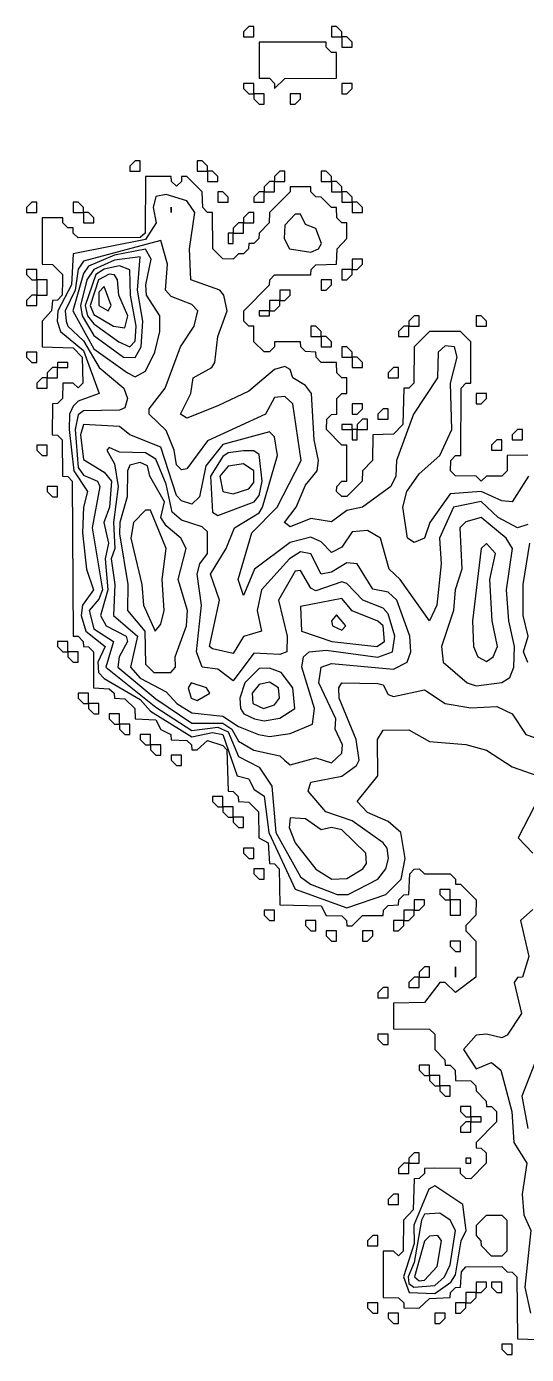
# Model space of a CAD drawing. Header units: metres. Extents: x 310028 to 360472, y 4137098 to 4159193.
# Drawn here: x 340568 to 342019, y 4141058 to 4144912 of the extents above; entities that cross this region are included whole.
import ezdxf

# ---------------------------------------------------------------- set-up
doc = ezdxf.new("R2010")
doc.units = ezdxf.units.M
for name, color, linetype in [('COAST', 5, 'Continuous'), ('CONTOUR', 254, 'Continuous'), ('CONTOUR_INDEX', 33, 'Continuous')]:
    doc.layers.add(name, color=color, linetype=linetype)

msp = doc.modelspace()

# ---------------------------------------------------------------- linework, layer by layer
at = {"layer": 'COAST'}
for points in [[(341197.5, 4144882.5), (341227.5, 4144882.5), (341227.5, 4144912.5), (341212.5, 4144912.5), (341197.5, 4144897.5), (341197.5, 4144882.5)], [(341452.5, 4144882.5), (341482.5, 4144882.5), (341482.5, 4144897.5), (341467.5, 4144912.5), (341452.5, 4144912.5), (341452.5, 4144882.5)], [(341287.5, 4144732.5), (341317.5, 4144762), (341467.5, 4144762.5), (341467.5, 4144837.5), (341452.5, 4144837.5), (341437.6, 4144852.5), (341437.5, 4144867.5), (341242.5, 4144867.5), (341242.5, 4144762.5), (341272.5, 4144762.4), (341287.4, 4144747.5), (341287.5, 4144732.5)], [(341482.5, 4144852.5), (341512.5, 4144852.5), (341512.5, 4144867.5), (341497.5, 4144882.5), (341482.5, 4144882.5), (341482.5, 4144852.5)], [(341197.5, 4144732.5), (341212.5, 4144717.5), (341227.5, 4144717.5), (341227.5, 4144747.5), (341197.5, 4144747.5), (341197.5, 4144732.5)], [(341482.5, 4144732.5), (341482.5, 4144717.5), (341497.5, 4144717.5), (341512.5, 4144732.5), (341512.5, 4144747.5), (341482.5, 4144747.5), (341482.5, 4144732.5)], [(341227.5, 4144702.5), (341242.5, 4144687.5), (341257.5, 4144687.5), (341257.5, 4144717.5), (341227.5, 4144717.5), (341227.5, 4144702.5)], [(341332.5, 4144702.5), (341332.5, 4144687.5), (341347.5, 4144687.5), (341362.5, 4144702.5), (341362.5, 4144717.5), (341332.5, 4144717.5), (341332.5, 4144702.5)], [(340867.5, 4144492.5), (340897.5, 4144492.5), (340897.5, 4144522.5), (340882.5, 4144522.5), (340867.5, 4144507.5), (340867.5, 4144492.5)], [(341062.5, 4144492.5), (341092.5, 4144492.5), (341092.5, 4144507.5), (341077.5, 4144522.5), (341062.5, 4144522.5), (341062.5, 4144492.5)], [(342022.5, 4143668.4), (341962.5, 4143667.5), (341962.3, 4143622.5), (341947.5, 4143607.7), (341902.5, 4143607.5), (341887.5, 4143592.7), (341872.5, 4143607.7), (341812.5, 4143607.9), (341798, 4143622.5), (341799.1, 4143652.5), (341812.5, 4143666.8), (341827.7, 4143667.5), (341829.4, 4143862.5), (341842.5, 4143877.2), (341857.5, 4143877.5), (341857.6, 4143997.5), (341827.5, 4144027.7), (341737.5, 4144027.6), (341692.4, 4143982.5), (341691.7, 4143877.5), (341677.5, 4143862.8), (341662.4, 4143862.5), (341660.2, 4143757.5), (341632.5, 4143728.7), (341572.5, 4143727.5), (341571.9, 4143652.5), (341542.2, 4143622.5), (341542, 4143592.5), (341497.5, 4143548.5), (341482.5, 4143548.4), (341467.6, 4143562.5), (341467.8, 4143577.5), (341482.5, 4143592.4), (341497.5, 4143592.5), (341497.5, 4143697.5), (341482.5, 4143697.7), (341438.1, 4143742.5), (341438.7, 4143772.5), (341452.5, 4143786.7), (341467.7, 4143787.5), (341468.5, 4143832.5), (341482.5, 4143847), (341497.6, 4143847.5), (341497.6, 4143892.5), (341482.5, 4143893), (341468.6, 4143907.5), (341467.5, 4143937.6), (341422.5, 4143937.7), (341408, 4143952.5), (341407.6, 4143967.5), (341377.5, 4143968.7), (341363.3, 4143982.5), (341362.5, 4143997.7), (341287.5, 4143997.6), (341286.9, 4143982.5), (341272.5, 4143968.5), (341257.5, 4143968.1), (341227.7, 4143997.5), (341227.6, 4144042.5), (341212.5, 4144043), (341198.2, 4144057.5), (341198.1, 4144087.5), (341272.6, 4144162.5), (341273.4, 4144177.5), (341287.5, 4144191.4), (341392.5, 4144192.2), (341393.6, 4144207.5), (341407.5, 4144220.7), (341467.6, 4144222.5), (341469, 4144267.5), (341497.6, 4144297.5), (341497.5, 4144342.5), (341482.5, 4144342.7), (341468, 4144357.5), (341467.5, 4144387.5), (341452.5, 4144387.6), (341422.5, 4144417.6), (341407.5, 4144418), (341392.8, 4144432.5), (341392.5, 4144447.5), (341332.5, 4144447.5), (341332.4, 4144432.5), (341272.3, 4144372.5), (341272.1, 4144342.5), (341242.3, 4144312.5), (341241.9, 4144297.5), (341227.5, 4144282.9), (341212.4, 4144282.5), (341212.2, 4144267.5), (341197.5, 4144252.7), (341182.5, 4144252.5), (341167.5, 4144237.5), (341137.5, 4144237.9), (341108.3, 4144267.5), (341107.5, 4144372.5), (341092.5, 4144372.9), (341079.1, 4144387.5), (341077.6, 4144432.5), (341032.5, 4144477.6), (341017.5, 4144477.6), (341017, 4144462.5), (341002.5, 4144448.9), (340987.9, 4144462.5), (340987.5, 4144477.6), (340912.4, 4144477.5), (340911.5, 4144312.5), (340897.5, 4144300.3), (340717.5, 4144298.8), (340703.2, 4144312.5), (340702.5, 4144327.7), (340687.5, 4144327.9), (340672.6, 4144342.5), (340672.5, 4144357.5), (340612.5, 4144357.5), (340612.4, 4144222.5), (340642.5, 4144221.8), (340671.4, 4144192.5), (340671.7, 4144177.5), (340670.8, 4144132.5), (340657.5, 4144118.1), (340642.5, 4144117.5), (340640.3, 4144087.5), (340612.4, 4144057.5), (340612.5, 4143982.5), (340702.5, 4143980), (340729.1, 4143952.5), (340730.7, 4143877.5), (340717.5, 4143863.7), (340702.5, 4143877.6), (340672.5, 4143877.5), (340671.6, 4143832.5), (340657.5, 4143817.8), (340642.4, 4143817.5), (340642.3, 4143727.5), (340657.5, 4143726.7), (340670.9, 4143712.5), (340672.2, 4143607.5), (340687.5, 4143606.2), (340700.1, 4143592.5), (340702.5, 4143142.5), (340717.5, 4143142.3), (340731.8, 4143127.5), (340732.4, 4143112.5), (340747.5, 4143111.7), (340762.2, 4143097.5), (340762.3, 4142992.5), (340807.5, 4142990.1), (340821.6, 4142977.5), (340822.5, 4142962.4), (340852.5, 4142960.8), (340881.4, 4142932.5), (340882.5, 4142902.5), (340942.5, 4142899.6), (340957.5, 4142872.2), (340986.2, 4142857.5), (340987.5, 4142842.2), (341032.5, 4142840.2), (341046.6, 4142827.5), (341047.5, 4142812.3), (341062.5, 4142812.3), (341092.5, 4142840.3), (341137.5, 4142825.7), (341148.6, 4142812.5), (341152.4, 4142692.5), (341167.5, 4142692.2), (341181.9, 4142677.5), (341182.5, 4142662.4), (341212.5, 4142661), (341240.7, 4142632.5), (341241.9, 4142557.5), (341269.3, 4142542.5), (341272.5, 4142482.5), (341287.5, 4142482.2), (341301, 4142467.5), (341302.5, 4142362.5), (341422.5, 4142360), (341437.5, 4142332.1), (341482.5, 4142330.8), (341496.3, 4142317.5), (341497.5, 4142302.2), (341512.5, 4142302.2), (341542.5, 4142332), (341602.5, 4142332.2), (341603.6, 4142347.5), (341617.5, 4142360.8), (341647.5, 4142362.4), (341648, 4142377.5), (341662.5, 4142392.1), (341677.6, 4142392.5), (341680, 4142452.5), (341692.5, 4142466.2), (341707.5, 4142466.8), (341722.5, 4142452.4), (341797.5, 4142452.4), (341812.4, 4142437.5), (341812.5, 4142422.5), (341827.5, 4142422.4), (341872.4, 4142377.5), (341871.9, 4142332.5), (341842.2, 4142302.5), (341842.2, 4142287.5), (341871.8, 4142257.5), (341872.1, 4142152.5), (341812.5, 4142107.9), (341782.5, 4142137.7), (341767.5, 4142137.7), (341722.5, 4142079.3), (341632.5, 4142077.5), (341632.5, 4142002.5), (341737.5, 4142001.6), (341752.3, 4141987.5), (341752.4, 4141942.5), (341782, 4141912.5), (341782.4, 4141897.5), (341797.5, 4141896.9), (341811.4, 4141882.5), (341812.4, 4141852.5), (341857.5, 4141851.5), (341872, 4141837.5), (341872.3, 4141822.5), (341902.1, 4141792.5), (341902.4, 4141777.5), (341917.5, 4141776.9), (341931.4, 4141762.5), (341931.7, 4141732.5), (341872.3, 4141672.5), (341872.3, 4141657.5), (341887.5, 4141656.7), (341901.3, 4141642.5), (341901.8, 4141612.5), (341857.5, 4141567.7), (341842.5, 4141567.8), (341827.6, 4141582.5), (341827.5, 4141597.5), (341752.5, 4141598.1), (341722.5, 4141597.5), (341722.4, 4141582.5), (341707.5, 4141567.9), (341692.4, 4141567.5), (341689.9, 4141477.5), (341662.1, 4141447.5), (341661, 4141357.5), (341647.5, 4141343.7), (341632.5, 4141357.5), (341602.5, 4141357.5), (341602.5, 4141222.5), (341647.5, 4141222.3), (341662.3, 4141207.5), (341662.5, 4141192.5), (341707.5, 4141192.3), (341737.5, 4141219.5), (341797.5, 4141222.4), (341798.2, 4141237.5), (341812.5, 4141251.7), (341827.6, 4141252.5), (341830.4, 4141297.5), (341842.5, 4141311.8), (341947.5, 4141312.5), (341962.5, 4141297.4), (341977.5, 4141296.8), (341990.6, 4141282.5), (341992.4, 4141102.5), (342052.5, 4141100.7)], [(341092.5, 4144462.5), (341122.5, 4144462.5), (341122.5, 4144477.5), (341107.5, 4144492.5), (341092.5, 4144492.5), (341092.5, 4144462.5)], [(341287.5, 4144462.5), (341317.5, 4144462.5), (341317.5, 4144492.5), (341302.5, 4144492.5), (341287.5, 4144477.5), (341287.5, 4144462.5)], [(341422.5, 4144462.5), (341452.5, 4144462.5), (341452.5, 4144477.5), (341437.5, 4144492.5), (341422.5, 4144492.5), (341422.5, 4144462.5)], [(341257.5, 4144432.5), (341287.5, 4144432.5), (341287.5, 4144462.5), (341272.5, 4144462.5), (341257.5, 4144447.5), (341257.5, 4144432.5)], [(341452.5, 4144432.5), (341482.5, 4144432.5), (341482.5, 4144447.5), (341467.5, 4144462.5), (341452.5, 4144462.5), (341452.5, 4144432.5)], [(340567.5, 4144372.5), (340597.5, 4144372.5), (340597.5, 4144402.5), (340582.5, 4144402.5), (340567.5, 4144387.5), (340567.5, 4144372.5)], [(340702.5, 4144372.5), (340732.5, 4144372.5), (340732.5, 4144387.5), (340717.5, 4144402.5), (340702.5, 4144402.5), (340702.5, 4144372.5)], [(341122.5, 4144402.5), (341152.5, 4144402.5), (341152.5, 4144417.5), (341137.5, 4144432.5), (341122.5, 4144432.5), (341122.5, 4144402.5)], [(341227.5, 4144402.5), (341257.5, 4144402.5), (341257.5, 4144432.5), (341242.5, 4144432.5), (341227.5, 4144417.5), (341227.5, 4144402.5)], [(341482.5, 4144402.5), (341512.5, 4144402.5), (341512.5, 4144417.5), (341497.5, 4144432.5), (341482.5, 4144432.5), (341482.5, 4144402.5)], [(341512.5, 4144372.5), (341542.5, 4144372.5), (341542.5, 4144387.5), (341527.5, 4144402.5), (341512.5, 4144402.5), (341512.5, 4144372.5)], [(340732.5, 4144342.5), (340762.5, 4144342.5), (340762.5, 4144357.5), (340747.5, 4144372.5), (340732.5, 4144372.5), (340732.5, 4144342.5)], [(341197.5, 4144342.5), (341227.5, 4144342.5), (341227.5, 4144372.5), (341212.5, 4144372.5), (341197.5, 4144357.5), (341197.5, 4144342.5)], [(341167.5, 4144312.5), (341197.5, 4144312.5), (341197.5, 4144342.5), (341182.5, 4144342.5), (341167.5, 4144327.5), (341167.5, 4144312.5)], [(341152.5, 4144282.5), (341167.5, 4144282.5), (341167.5, 4144312.5), (341152.5, 4144312.5), (341152.5, 4144282.5)], [(340567.5, 4144192.5), (340582.5, 4144177.5), (340597.5, 4144177.5), (340597.5, 4144207.5), (340567.5, 4144207.5), (340567.5, 4144192.5)], [(341482.5, 4144192.5), (341482.5, 4144177.5), (341497.5, 4144177.5), (341512.5, 4144192.5), (341512.5, 4144207.5), (341482.5, 4144207.5), (341482.5, 4144192.5)], [(341512.5, 4144222.5), (341512.5, 4144207.5), (341527.5, 4144207.5), (341542.5, 4144222.5), (341542.5, 4144237.5), (341512.5, 4144237.5), (341512.5, 4144222.5)], [(340597.5, 4144132.5), (340627.6, 4144132.5), (340627.5, 4144177.5), (340597.5, 4144177.5), (340597.5, 4144132.5)], [(341422.5, 4144162.5), (341422.5, 4144147.5), (341437.5, 4144147.5), (341452.5, 4144162.5), (341452.5, 4144177.5), (341422.5, 4144177.5), (341422.5, 4144162.5)], [(340567.5, 4144102.5), (340597.5, 4144102.5), (340597.5, 4144132.5), (340582.5, 4144132.5), (340567.5, 4144117.5), (340567.5, 4144102.5)], [(341302.5, 4144132.5), (341302.5, 4144117.5), (341317.5, 4144117.5), (341332.5, 4144132.5), (341332.5, 4144147.5), (341302.5, 4144147.5), (341302.5, 4144132.5)], [(341242.5, 4144072.5), (341272.5, 4144072.5), (341272.5, 4144087.5), (341242.5, 4144087.5), (341242.5, 4144072.5)], [(341272.5, 4144102.5), (341272.5, 4144087.5), (341287.5, 4144087.5), (341302.5, 4144102.5), (341302.5, 4144117.5), (341272.5, 4144117.5), (341272.5, 4144102.5)], [(341677.5, 4144042.5), (341707.5, 4144042.5), (341707.5, 4144072.5), (341692.5, 4144072.5), (341677.5, 4144057.5), (341677.5, 4144042.5)], [(341872.5, 4144042.5), (341902.5, 4144042.5), (341902.5, 4144057.5), (341887.5, 4144072.5), (341872.5, 4144072.5), (341872.5, 4144042.5)], [(341392.5, 4144012.5), (341422.5, 4144012.5), (341422.5, 4144027.5), (341407.5, 4144042.5), (341392.5, 4144042.5), (341392.5, 4144012.5)], [(341422.5, 4143982.5), (341452.5, 4143982.5), (341452.5, 4143997.5), (341437.5, 4144012.5), (341422.5, 4144012.5), (341422.5, 4143982.5)], [(341647.5, 4144012.5), (341677.5, 4144012.5), (341677.5, 4144042.5), (341662.5, 4144042.5), (341647.5, 4144027.5), (341647.5, 4144012.5)], [(341482.5, 4143952.5), (341512.5, 4143952.5), (341512.5, 4143967.5), (341497.5, 4143982.5), (341482.5, 4143982.5), (341482.5, 4143952.5)], [(340567.5, 4143952.5), (340582.5, 4143937.5), (340597.5, 4143937.5), (340597.5, 4143967.5), (340567.5, 4143967.5), (340567.5, 4143952.5)], [(340657.5, 4143922.5), (340687.5, 4143922.5), (340687.5, 4143937.5), (340657.5, 4143937.5), (340657.5, 4143922.5)], [(341512.5, 4143922.5), (341542.5, 4143922.5), (341542.5, 4143937.5), (341527.5, 4143952.5), (341512.5, 4143952.5), (341512.5, 4143922.5)], [(340627.5, 4143892.5), (340657.5, 4143892.5), (340657.5, 4143922.5), (340642.5, 4143922.5), (340627.5, 4143907.5), (340627.5, 4143892.5)], [(341617.5, 4143892.5), (341647.5, 4143892.5), (341647.5, 4143922.5), (341632.5, 4143922.5), (341617.5, 4143907.5), (341617.5, 4143892.5)], [(340597.5, 4143862.5), (340627.5, 4143862.5), (340627.5, 4143892.5), (340612.5, 4143892.5), (340597.5, 4143877.5), (340597.5, 4143862.5)], [(341512.5, 4143802.5), (341512.5, 4143787.5), (341527.5, 4143787.5), (341542.5, 4143802.5), (341542.5, 4143817.5), (341512.5, 4143817.5), (341512.5, 4143802.5)], [(341872.5, 4143832.5), (341872.5, 4143817.5), (341887.5, 4143817.5), (341902.5, 4143832.5), (341902.5, 4143847.5), (341872.5, 4143847.5), (341872.5, 4143832.5)], [(341587.5, 4143772.5), (341617.5, 4143772.5), (341617.5, 4143802.5), (341602.5, 4143802.5), (341587.5, 4143787.5), (341587.5, 4143772.5)], [(341482.5, 4143742.5), (341512.5, 4143742.5), (341512.5, 4143757.5), (341482.5, 4143757.5), (341482.5, 4143742.5)], [(341512.5, 4143712.5), (341527.5, 4143712.5), (341527.5, 4143742.5), (341512.5, 4143742.5), (341512.5, 4143712.5)], [(341527.5, 4143742.5), (341557.5, 4143742.5), (341557.5, 4143772.5), (341542.5, 4143772.5), (341527.5, 4143757.5), (341527.5, 4143742.5)], [(341977.5, 4143712.5), (342007.5, 4143712.5), (342007.5, 4143742.5), (341992.5, 4143742.5), (341977.5, 4143727.5), (341977.5, 4143712.5)], [(341917.5, 4143682.5), (341947.5, 4143682.5), (341947.5, 4143712.5), (341932.5, 4143712.5), (341917.5, 4143697.5), (341917.5, 4143682.5)], [(340597.5, 4143682.5), (340612.5, 4143667.5), (340627.5, 4143667.5), (340627.5, 4143697.5), (340597.5, 4143697.5), (340597.5, 4143682.5)], [(340627.5, 4143562.5), (340642.5, 4143547.5), (340657.5, 4143547.5), (340657.5, 4143577.5), (340627.5, 4143577.5), (340627.5, 4143562.5)], [(340657.5, 4143112.5), (340672.5, 4143097.5), (340687.5, 4143097.5), (340687.5, 4143127.5), (340657.5, 4143127.5), (340657.5, 4143112.5)], [(340687.5, 4143082.5), (340702.5, 4143067.5), (340717.5, 4143067.5), (340717.5, 4143097.5), (340687.5, 4143097.5), (340687.5, 4143082.5)], [(340717.5, 4142962.5), (340732.5, 4142947.5), (340747.5, 4142947.5), (340747.5, 4142977.5), (340717.5, 4142977.5), (340717.5, 4142962.5)], [(340747.5, 4142932.5), (340762.5, 4142917.5), (340777.5, 4142917.5), (340777.5, 4142947.5), (340747.5, 4142947.5), (340747.5, 4142932.5)], [(340807.5, 4142902.5), (340822.5, 4142887.5), (340837.5, 4142887.5), (340837.5, 4142917.5), (340807.5, 4142917.5), (340807.5, 4142902.5)], [(340837.5, 4142872.5), (340852.5, 4142857.5), (340867.5, 4142857.5), (340867.5, 4142887.5), (340837.5, 4142887.5), (340837.5, 4142872.5)], [(340897.5, 4142842.5), (340912.5, 4142827.5), (340927.5, 4142827.5), (340927.5, 4142857.5), (340897.5, 4142857.5), (340897.5, 4142842.5)], [(340927.5, 4142812.5), (340942.5, 4142797.5), (340957.5, 4142797.5), (340957.5, 4142827.5), (340927.5, 4142827.5), (340927.5, 4142812.5)], [(340987.5, 4142782.5), (341002.5, 4142767.5), (341017.5, 4142767.5), (341017.5, 4142797.5), (340987.5, 4142797.5), (340987.5, 4142782.5)], [(341107.5, 4142662.5), (341122.5, 4142647.5), (341137.5, 4142647.5), (341137.5, 4142677.5), (341107.5, 4142677.5), (341107.5, 4142662.5)], [(341137.5, 4142632.5), (341152.5, 4142617.5), (341167.5, 4142617.5), (341167.5, 4142647.5), (341137.5, 4142647.5), (341137.5, 4142632.5)], [(341167.5, 4142602.5), (341182.5, 4142587.5), (341197.5, 4142587.5), (341197.5, 4142617.5), (341167.5, 4142617.5), (341167.5, 4142602.5)], [(341197.5, 4142512.5), (341212.5, 4142497.5), (341227.5, 4142497.5), (341227.5, 4142527.5), (341197.5, 4142527.5), (341197.5, 4142512.5)], [(341227.5, 4142452.5), (341242.5, 4142437.5), (341257.5, 4142437.5), (341257.5, 4142467.5), (341227.5, 4142467.5), (341227.5, 4142452.5)], [(341767.5, 4142392.5), (341782.5, 4142377.5), (341797.5, 4142377.5), (341797.5, 4142407.5), (341767.5, 4142407.5), (341767.5, 4142392.5)], [(341692.5, 4142362.5), (341692.5, 4142347.5), (341707.5, 4142347.5), (341722.5, 4142362.5), (341722.5, 4142377.5), (341692.5, 4142377.5), (341692.5, 4142362.5)], [(341797.5, 4142332.5), (341827.5, 4142332.5), (341827.5, 4142377.5), (341797.5, 4142377.5), (341797.5, 4142332.5)], [(341257.5, 4142332.5), (341272.5, 4142317.5), (341287.5, 4142317.5), (341287.5, 4142347.5), (341257.5, 4142347.5), (341257.5, 4142332.5)], [(341377.5, 4142302.5), (341392.5, 4142287.5), (341407.5, 4142287.5), (341407.5, 4142317.5), (341377.5, 4142317.5), (341377.5, 4142302.5)], [(341632.5, 4142302.5), (341632.5, 4142287.5), (341647.5, 4142287.5), (341662.5, 4142302.5), (341662.5, 4142317.5), (341632.5, 4142317.5), (341632.5, 4142302.5)], [(341662.5, 4142332.5), (341662.5, 4142317.5), (341677.5, 4142317.5), (341692.5, 4142332.5), (341692.5, 4142347.5), (341662.5, 4142347.5), (341662.5, 4142332.5)], [(341437.5, 4142272.5), (341452.5, 4142257.5), (341467.5, 4142257.5), (341467.5, 4142287.5), (341437.5, 4142287.5), (341437.5, 4142272.5)], [(341542.5, 4142272.5), (341542.5, 4142257.5), (341557.5, 4142257.5), (341572.5, 4142272.5), (341572.5, 4142287.5), (341542.5, 4142287.5), (341542.5, 4142272.5)], [(341797.5, 4142242.5), (341812.5, 4142227.5), (341827.5, 4142227.5), (341827.5, 4142257.5), (341797.5, 4142257.5), (341797.5, 4142242.5)], [(341707.5, 4142152.5), (341737.5, 4142152.5), (341737.5, 4142182.5), (341722.5, 4142182.5), (341707.5, 4142167.5), (341707.5, 4142152.5)], [(341812.5, 4142152.5), (341812.5, 4142182.5), (341812.5, 4142152.5)], [(341587.5, 4142092.5), (341617.5, 4142092.5), (341617.5, 4142122.5), (341602.5, 4142122.5), (341587.5, 4142107.5), (341587.5, 4142092.5)], [(341677.5, 4142122.5), (341707.5, 4142122.5), (341707.5, 4142152.5), (341692.5, 4142152.5), (341677.5, 4142137.5), (341677.5, 4142122.5)], [(341587.5, 4141972.5), (341602.5, 4141957.5), (341617.5, 4141957.5), (341617.5, 4141987.5), (341587.5, 4141987.5), (341587.5, 4141972.5)], [(341707.5, 4141882.5), (341722.5, 4141867.5), (341737.5, 4141867.5), (341737.5, 4141897.5), (341707.5, 4141897.5), (341707.5, 4141882.5)], [(341737.5, 4141852.5), (341752.5, 4141837.5), (341767.5, 4141837.5), (341767.5, 4141867.5), (341737.5, 4141867.5), (341737.5, 4141852.5)], [(341767.5, 4141822.5), (341782.5, 4141807.5), (341797.5, 4141807.5), (341797.5, 4141837.5), (341767.5, 4141837.5), (341767.5, 4141822.5)], [(341827.5, 4141762.5), (341842.5, 4141747.5), (341857.5, 4141747.5), (341857.5, 4141777.5), (341827.5, 4141777.5), (341827.5, 4141762.5)], [(341857.5, 4141732.5), (341887.5, 4141732.5), (341887.5, 4141747.5), (341857.5, 4141747.5), (341857.5, 4141732.5)], [(341827.5, 4141702.5), (341857.5, 4141702.5), (341857.5, 4141732.5), (341842.5, 4141732.5), (341827.5, 4141717.5), (341827.5, 4141702.5)], [(341677.5, 4141612.5), (341707.5, 4141612.5), (341707.5, 4141642.5), (341692.5, 4141642.5), (341677.5, 4141627.5), (341677.5, 4141612.5)], [(341842.5, 4141612.5), (341857.5, 4141612.5), (341857.5, 4141627.5), (341842.5, 4141627.5), (341842.5, 4141612.5)], [(341647.5, 4141582.5), (341677.5, 4141582.5), (341677.5, 4141612.5), (341662.5, 4141612.5), (341647.5, 4141597.5), (341647.5, 4141582.5)], [(341617.5, 4141492.5), (341647.5, 4141492.5), (341647.5, 4141522.5), (341632.5, 4141522.5), (341617.5, 4141507.5), (341617.5, 4141492.5)], [(341917.5, 4141343), (341887.7, 4141372.5), (341887.6, 4141387.5), (341873.4, 4141402.5), (341873.2, 4141432.5), (341902.5, 4141462), (341947.5, 4141462.2), (341961.3, 4141447.5), (341961.7, 4141357.5), (341947.5, 4141343.1), (341917.5, 4141343)], [(341557.5, 4141372.5), (341587.5, 4141372.5), (341587.5, 4141402.5), (341572.5, 4141402.5), (341557.5, 4141387.5), (341557.5, 4141372.5)], [(341842.5, 4141222.5), (341842.5, 4141207.5), (341857.5, 4141207.5), (341872.5, 4141222.5), (341872.5, 4141237.5), (341842.5, 4141237.6), (341842.5, 4141222.5)], [(341872.5, 4141252.5), (341872.5, 4141237.5), (341887.5, 4141237.5), (341902.5, 4141252.5), (341902.5, 4141267.5), (341872.5, 4141267.5), (341872.5, 4141252.5)], [(341917.5, 4141252.5), (341932.5, 4141237.5), (341947.5, 4141237.5), (341947.5, 4141267.5), (341917.5, 4141267.5), (341917.5, 4141252.5)], [(341557.5, 4141192.5), (341572.5, 4141177.5), (341587.5, 4141177.5), (341587.5, 4141207.5), (341557.5, 4141207.5), (341557.5, 4141192.5)], [(341812.5, 4141192.5), (341812.5, 4141177.5), (341827.5, 4141177.5), (341842.5, 4141192.5), (341842.5, 4141207.5), (341812.5, 4141207.6), (341812.5, 4141192.5)], [(341617.5, 4141162.5), (341632.5, 4141147.5), (341647.5, 4141147.5), (341647.5, 4141177.5), (341617.5, 4141177.5), (341617.5, 4141162.5)], [(341752.5, 4141162.5), (341752.5, 4141147.5), (341767.5, 4141147.5), (341782.5, 4141162.5), (341782.5, 4141177.5), (341752.5, 4141177.5), (341752.5, 4141162.5)], [(341947.5, 4141072.5), (341962.5, 4141057.5), (341977.5, 4141057.5), (341977.5, 4141087.5), (341947.5, 4141087.5), (341947.5, 4141072.5)]]:
    msp.add_lwpolyline(points, dxfattribs=at)
at = {"layer": 'CONTOUR'}
for points, elevation in [([(342024.1, 4143607.5), (341977.5, 4143532.4), (341947.5, 4143535.4), (341887.5, 4143563), (341797.5, 4143556), (341738.6, 4143472.5), (341722.5, 4143427.5), (341692.5, 4143414.5), (341673.4, 4143427.5), (341659.7, 4143517.5), (341671.8, 4143562.5), (341707.5, 4143614.1), (341766.7, 4143667.5), (341801.9, 4143742.5), (341798.5, 4143877.5), (341817.3, 4143952.5), (341809.8, 4143982.5), (341782.5, 4143986), (341762, 4143967.5), (341760.7, 4143892.5), (341691, 4143787.5), (341641.7, 4143652.5), (341639.8, 4143607.5), (341624.8, 4143577.5), (341542.5, 4143516.9), (341497.5, 4143507.3), (341452.5, 4143474.5), (341392.5, 4143484.1), (341332.5, 4143459.8), (341316.3, 4143472.5), (341350.1, 4143517.5), (341377.5, 4143581.5), (341410.9, 4143622.5), (341415.2, 4143652.5), (341402.5, 4143712.5), (341394.3, 4143847.5), (341377.5, 4143870.3), (341340.8, 4143892.5), (341332.5, 4143917.3), (341317.5, 4143925.2), (341287.5, 4143916.7), (341212.5, 4143853.6), (341122.5, 4143811.7), (341032.5, 4143775.8), (341014.1, 4143787.5), (341043.9, 4143847.5), (341050.7, 4143892.5), (341105.1, 4143922.5), (341114.1, 4143937.5), (341122.9, 4144012.5), (341149.5, 4144087.5), (341140.5, 4144132.5), (341128.1, 4144147.5), (341044.7, 4144177.5), (341040.3, 4144267.5), (341055.7, 4144372.5), (341032.5, 4144406.8), (340972.5, 4144424.8), (340942.5, 4144419.6), (340935.3, 4144387.5), (340943.3, 4144342.5), (340912.5, 4144294.3), (340703.1, 4144252.5), (340698.4, 4144162.5), (340658.5, 4144087.5), (340656, 4144057.5), (340665.6, 4144027.5), (340732.5, 4143971.8), (340777.9, 4143847.5), (340717.5, 4143824.7), (340702.5, 4143810.4), (340691.8, 4143787.5), (340691.2, 4143742.5), (340705.1, 4143622.5), (340744.6, 4143562.5), (340732.7, 4143517.5), (340730.2, 4143442.5), (340741.9, 4143337.5), (340761.6, 4143277.5), (340729.9, 4143232.5), (340726.2, 4143202.5), (340739.2, 4143157.5), (340795.2, 4143112.5), (340774.1, 4143067.5), (340776.8, 4143037.5), (340792.5, 4143019.4), (340897.5, 4142959.2), (340927.5, 4142925), (341047.5, 4142850.2), (341107.5, 4142862.9), (341137.7, 4142857.5), (341179, 4142737.5), (341212.5, 4142728.1), (341227.5, 4142698.4), (341257.5, 4142678), (341270.7, 4142572.5), (341347.5, 4142408.4), (341497.5, 4142354), (341610.2, 4142392.5), (341654.6, 4142437.5), (341666.4, 4142497.5), (341653.5, 4142572.5), (341617.5, 4142605), (341557.5, 4142630.8), (341527.1, 4142662.5), (341587.2, 4142737.5), (341586.1, 4142842.5), (341602.5, 4142869.8), (341677.5, 4142870.8), (341737.5, 4142836.9), (341842.5, 4142828.3), (341902.5, 4142811.8), (341977.5, 4142763.2), (342051.2, 4142737.5)], 10), ([(340987.5, 4144372.5), (340987.5, 4144388.5), (340987.5, 4144372.5)], 20), ([(341331.2, 4144267.5), (341392.5, 4144257.5), (341415.2, 4144267.5), (341423.5, 4144282.5), (341407.5, 4144326.7), (341377.5, 4144337.5), (341362.5, 4144368), (341347.5, 4144368), (341317.5, 4144336), (341314.9, 4144297.5), (341331.2, 4144267.5)], 10), ([(342022.5, 4143467), (341992.5, 4143457.5), (341936.1, 4143487.5), (341887.5, 4143533.4), (341807.2, 4143517.5), (341766.3, 4143427.5), (341770.6, 4143352.5), (341758.4, 4143232.5), (341737.5, 4143187.5), (341652.4, 4143307.5), (341620.2, 4143337.5), (341594.7, 4143427.5), (341557.5, 4143449.9), (341512.5, 4143445.6), (341482.5, 4143400.9), (341452.5, 4143385.9), (341422.5, 4143416.7), (341392.5, 4143430.5), (341332.5, 4143415), (341229.2, 4143337.5), (341197.5, 4143260.9), (341181.4, 4143307.5), (341221.5, 4143442.5), (341294.5, 4143517.5), (341364.3, 4143652.5), (341340.9, 4143817.5), (341317.5, 4143838.6), (341287.5, 4143835.8), (341261.3, 4143787.5), (341092.5, 4143709.5), (341032.5, 4143628.9), (341017.5, 4143625.3), (341002.5, 4143640.2), (340996.2, 4143682.5), (340972.5, 4143739.8), (340923.6, 4143787.5), (340923.1, 4143802.5), (340969.5, 4143862.5), (341014.3, 4143982.5), (341054, 4144042.5), (341064.2, 4144087.5), (341047.5, 4144105.8), (340987.5, 4144128.7), (340971.3, 4144147.5), (340976.9, 4144222.5), (340957.5, 4144291.7), (340732.5, 4144231.8), (340717.5, 4144208.4), (340708.9, 4144147.5), (340679.9, 4144087.5), (340682.5, 4144057.5), (340687.6, 4144042.5), (340732.5, 4143999.9), (340778.5, 4143922.5), (340850.3, 4143862.5), (340860.9, 4143832.5), (340852.5, 4143805.3), (340837.5, 4143798.9), (340732.5, 4143796.7), (340717.5, 4143785.6), (340708.4, 4143742.5), (340717.5, 4143632.4), (340732.5, 4143610.6), (340773.1, 4143592.5), (340780.1, 4143577.5), (340758.2, 4143457.5), (340787.8, 4143277.5), (340777.5, 4143250.4), (340748.9, 4143217.5), (340762.5, 4143164.3), (340819.4, 4143127.5), (340797.6, 4143052.5), (340942.5, 4142936.7), (341047.5, 4142868.7), (341122.5, 4142878.9), (341152.5, 4142864.7), (341182.5, 4142793.2), (341242.5, 4142762.7), (341279.6, 4142707.5), (341291, 4142572.5), (341362.5, 4142444.3), (341391.6, 4142422.5), (341468.9, 4142392.5)], 20), ([(340860.9, 4143907.5), (340882.5, 4143895.4), (340912.5, 4143912.2), (340939.7, 4143967.5), (340954, 4144027.5), (340954.4, 4144072.5), (340916, 4144132.5), (340913.4, 4144162.5), (340928.9, 4144237.5), (340912.5, 4144266.1), (340822.5, 4144249), (340747.5, 4144216.8), (340732.5, 4144195.9), (340702.3, 4144087.5), (340762.5, 4143976.8), (340860.9, 4143907.5)], 30), ([(340849, 4143952.5), (340882.5, 4143952.2), (340900.2, 4143982.5), (340905.4, 4144057.5), (340889.4, 4144147.5), (340897.5, 4144244.2), (340822.5, 4144234.7), (340762.4, 4144207.5), (340742.9, 4144177.5), (340723.7, 4144102.5), (340729, 4144072.5), (340762.5, 4144015.3), (340849, 4143952.5)], 40), ([(340820.1, 4144042.5), (340852.5, 4144038.2), (340861.1, 4144072.5), (340835.2, 4144132.5), (340831.8, 4144177.5), (340822.5, 4144191.7), (340807.5, 4144193.9), (340776, 4144177.5), (340752.4, 4144102.5), (340762.5, 4144076.7), (340820.1, 4144042.5)], 60), ([(340804.6, 4144087.5), (340812.7, 4144102.5), (340792.5, 4144157.9), (340777.5, 4144141.5), (340777.4, 4144102.5), (340804.6, 4144087.5)], 70), ([(341316.7, 4142782.5), (341332.5, 4142769.6), (341407.5, 4142789.5), (341452.5, 4142774.6), (341482.5, 4142803.4), (341484.9, 4142827.5), (341463.1, 4142872.5), (341465.4, 4142902.5), (341416.2, 4143007.5), (341422.5, 4143053.2), (341452.5, 4143063.5), (341632.5, 4143046.5), (341672, 4143067.5), (341683, 4143097.5), (341680, 4143142.5), (341642.8, 4143247.5), (341617.5, 4143270.6), (341572.5, 4143279.2), (341527.5, 4143352.8), (341497.5, 4143356.1), (341452.5, 4143328.1), (341422.5, 4143322.3), (341392.5, 4143381.7), (341362.5, 4143387.4), (341330.7, 4143367.5), (341249.6, 4143277.5), (341236.9, 4143217.5), (341249.8, 4143157.5), (341197.5, 4143142.2), (341167.5, 4143092.3), (341107.5, 4143105.6), (341098.5, 4143112.5), (341127.6, 4143247.5), (341101.7, 4143322.5), (341146.9, 4143397.5), (341170.7, 4143457.5), (341242.5, 4143500.4), (341252.4, 4143517.5), (341295.5, 4143667.5), (341287.5, 4143721.2), (341272.5, 4143735.9), (341137.5, 4143698.8), (341088, 4143637.5), (341069.7, 4143547.5), (341047.5, 4143525.7), (341017.5, 4143535.2), (341002.5, 4143550.9), (340957.5, 4143691.1), (340867.5, 4143727.4), (340837.5, 4143751.7), (340732.5, 4143757.7), (340723.9, 4143727.5), (340732.5, 4143655.5), (340792.5, 4143619), (340813.7, 4143592.5), (340808.1, 4143517.5), (340791.5, 4143472.5), (340805.5, 4143412.5), (340795.2, 4143367.5), (340803.7, 4143277.5), (340782.6, 4143202.5), (340798.3, 4143172.5), (340856.5, 4143142.5), (340860.5, 4143127.5), (340836.6, 4143082.5), (340832.7, 4143052.5), (340942.5, 4142960.5), (341047.5, 4142890.2), (341137.5, 4142889.8), (341163.2, 4142872.5), (341182.5, 4142837.9), (341227.5, 4142812), (341302.5, 4142795.7), (341316.7, 4142782.5)], 30), ([(341241.2, 4142857.5), (341272.5, 4142851.2), (341332.5, 4142860.5), (341397.3, 4142887.5), (341403.8, 4142932.5), (341366.1, 4143052.5), (341371.6, 4143082.5), (341388.3, 4143097.5), (341437.5, 4143101.7), (341587.5, 4143081.9), (341629.6, 4143097.5), (341636.3, 4143142.5), (341617.5, 4143207.4), (341602.5, 4143224), (341543.8, 4143247.5), (341497.5, 4143295.3), (341482.5, 4143300.7), (341407.5, 4143273.9), (341392.5, 4143282.1), (341362.5, 4143333.8), (341347.5, 4143331.1), (341298.5, 4143247.5), (341323.7, 4143142.5), (341322.6, 4143097.5), (341302.5, 4143089.2), (341227.5, 4143093), (341167.5, 4143013.1), (341122.5, 4143047.2), (341077.5, 4143053.1), (341060.8, 4143097.5), (341075.1, 4143232.5), (341063, 4143322.5), (341070.5, 4143352.5), (341092.6, 4143382.5), (341092.5, 4143446.1), (341077.5, 4143459.8), (341017.5, 4143479.5), (340989.9, 4143502.5), (340972.5, 4143584), (340942.5, 4143656.9), (340912.5, 4143675.1), (340837.5, 4143677.3), (340807.5, 4143690.8), (340800.6, 4143682.5), (340822.5, 4143642.9), (340833.6, 4143577.5), (340820.3, 4143472.5), (340824.2, 4143397.5), (340812.9, 4143367.5), (340823.7, 4143292.5), (340820.3, 4143202.5), (340889.3, 4143142.5), (340869.2, 4143052.5), (340897.5, 4143020.6), (340972.5, 4142980.9), (341003.9, 4142947.5), (341047.5, 4142920.1), (341137.5, 4142910.5), (341182.5, 4142880.4), (341241.2, 4142857.5)], 40), ([(341107.4, 4143502.5), (341122.5, 4143493.2), (341228.5, 4143532.5), (341242.5, 4143551.1), (341251.4, 4143592.5), (341242.5, 4143670.1), (341227.5, 4143680.3), (341197.5, 4143681.1), (341152.5, 4143675.4), (341137.5, 4143664.6), (341101.8, 4143607.5), (341107.4, 4143502.5)], 40), ([(340941, 4143157.5), (340957.5, 4143177.6), (340967.4, 4143217.5), (340961.4, 4143307.5), (340973.1, 4143397.5), (340927.5, 4143508.7), (340912.5, 4143508.1), (340877.9, 4143472.5), (340870.2, 4143427.5), (340902.5, 4143292.5), (340907.2, 4143232.5), (340941, 4143157.5)], 60), ([(341846.5, 4143007.5), (341872.5, 4142998.3), (341947.5, 4143008.1), (341969.9, 4143022.5), (341981.5, 4143052.5), (341983.8, 4143112.5), (341967.3, 4143187.5), (341960.8, 4143277.5), (341978.1, 4143397.5), (341960.2, 4143427.5), (341887.5, 4143487.5), (341842.5, 4143474.4), (341825.6, 4143457.5), (341830.7, 4143337.5), (341811.4, 4143277.5), (341807, 4143217.5), (341771.8, 4143112.5), (341776.9, 4143067.5), (341846.5, 4143007.5)], 30), ([(341877.5, 4143082.5), (341902.5, 4143068.9), (341922.3, 4143082.5), (341934.8, 4143112.5), (341919.3, 4143187.5), (341912.3, 4143307.5), (341928.7, 4143382.5), (341902.5, 4143412.1), (341887.1, 4143397.5), (341862, 4143187.5), (341864.6, 4143112.5), (341877.5, 4143082.5)], 40), ([(342022.5, 4143066.7), (342010.4, 4143097.5), (342023.6, 4143142.5), (342008.9, 4143202.5), (342009.2, 4143292.5), (342028.6, 4143412.5)], 20), ([(341455.2, 4143172.5), (341482.5, 4143160.2), (341494.7, 4143172.5), (341467.5, 4143204.3), (341452.6, 4143187.5), (341455.2, 4143172.5)], 60), ([(341255.5, 4142932.5), (341287.5, 4142943.4), (341301.3, 4142962.5), (341298.9, 4142992.5), (341272.5, 4143009.5), (341242.5, 4143002.1), (341222.7, 4142977.5), (341224.3, 4142947.5), (341255.5, 4142932.5)], 60), ([(341468.9, 4142392.5), (341501.3, 4142392.5), (341587.5, 4142437.3), (341610.2, 4142467.5), (341618.6, 4142497.5), (341614.5, 4142527.5), (341602.8, 4142542.5), (341512.5, 4142606.6), (341436.4, 4142632.5), (341385.2, 4142692.5), (341392.5, 4142718.4), (341482.5, 4142735.9), (341525.5, 4142767.5), (341532.7, 4142782.5), (341524.4, 4142842.5), (341475.2, 4142962.5), (341473.6, 4142992.5), (341482.4, 4143007.5), (341587.5, 4143005.4), (341602.5, 4143001.1), (341617.5, 4142973.2), (341632.5, 4142967.4), (341722.5, 4142987.2), (341782.5, 4142947.7), (341857.5, 4142935), (341932.5, 4142938.2), (341977.5, 4142917.5), (342016.9, 4142857.5), (342067.5, 4142839.4)], 20), ([(342056.3, 4142677.5), (341994.7, 4142557.5), (342037.4, 4142512.5)], 10), ([(341453.8, 4142437.5), (341497.5, 4142439), (341544.1, 4142467.5), (341554.3, 4142482.5), (341552.8, 4142512.5), (341482.5, 4142580.6), (341452.5, 4142587.6), (341422.5, 4142580.4), (341377.5, 4142612), (341332.5, 4142615.5), (341329.8, 4142587.5), (341347.5, 4142542.4), (341407.5, 4142466.2), (341453.8, 4142437.5)], 30), ([(342037.5, 4142349.7), (342001, 4142317.5), (342025.3, 4142212.5), (342007.5, 4142152.9), (341992.5, 4142151.4), (341982.9, 4142137.5), (342004.5, 4142047.5), (341962.5, 4141984), (341947.5, 4141976.2), (341902.5, 4141987.7), (341872.5, 4141984.8), (341835.8, 4141942.5), (341872.5, 4141887.1), (341917.5, 4141905.1), (341943.8, 4141882.5), (341975.8, 4141762.5), (341981.5, 4141672.5), (342019.9, 4141612.5), (342006.5, 4141522.5), (342010.9, 4141462.5), (342031.4, 4141417.5), (342014.1, 4141252.5), (342030.1, 4141177.5)], 10), ([(342052.5, 4141928.4), (342005.5, 4141807.5), (342022.5, 4141713.8)], 20), ([(341677.8, 4141237.5), (341752.5, 4141234.3), (341798.8, 4141267.5), (341812.5, 4141288.9), (341829, 4141387.5), (341843.9, 4141417.5), (341833.7, 4141492.5), (341752.5, 4141546.7), (341734.9, 4141537.5), (341691.7, 4141432.5), (341692.5, 4141379.3), (341662, 4141282.5), (341677.8, 4141237.5)], 10), ([(341691.4, 4141252.5), (341752.5, 4141257.6), (341780.3, 4141282.5), (341797.5, 4141317.7), (341812.3, 4141417.5), (341797.3, 4141447.5), (341767.5, 4141467.6), (341722.5, 4141464.6), (341713.5, 4141447.5), (341692.5, 4141324.6), (341674.8, 4141282.5), (341677.5, 4141263.3), (341691.4, 4141252.5)], 20), ([(341693.9, 4141282.5), (341707.5, 4141271.6), (341722.5, 4141273.6), (341759.4, 4141312.5), (341772.4, 4141387.5), (341761.2, 4141402.5), (341737.5, 4141400.9), (341722.5, 4141386.1), (341693.9, 4141282.5)], 30)]:
    msp.add_lwpolyline(points, dxfattribs=dict(at, elevation=elevation))
at = {"layer": 'CONTOUR_INDEX', "elevation": 50}
for points in [[(340835.7, 4143997.5), (340867.5, 4143983.1), (340882.5, 4143999), (340885.9, 4144042.5), (340869.3, 4144132.5), (340867.5, 4144206.3), (340837.5, 4144218), (340792.5, 4144208.5), (340768.9, 4144192.5), (340738.1, 4144102.5), (340744.8, 4144072.5), (340762.5, 4144049), (340835.7, 4143997.5)], [(340936.5, 4143037.5), (340986.1, 4143037.5), (340999.7, 4143052.5), (340998.9, 4143082.5), (341031.8, 4143172.5), (341034.7, 4143217.5), (341007.2, 4143307.5), (341030.4, 4143397.5), (341015.7, 4143427.5), (340972.5, 4143462.6), (340957.5, 4143487.5), (340967.5, 4143532.5), (340925.8, 4143607.5), (340918.9, 4143637.5), (340897.5, 4143646.5), (340867.5, 4143638.8), (340860.1, 4143622.5), (340859.7, 4143547.5), (340838.1, 4143472.5), (340837.5, 4143439.5), (340861.8, 4143292.5), (340860.8, 4143217.5), (340911.2, 4143157.5), (340912.5, 4143061), (340936.5, 4143037.5)], [(341136.8, 4143562.5), (341167.5, 4143555.8), (341212.5, 4143570.7), (341227.5, 4143588.7), (341227.5, 4143622.9), (341197.5, 4143643.4), (341152.5, 4143636.3), (341128.5, 4143607.5), (341136.8, 4143562.5)], [(341584.5, 4143112.5), (341606.7, 4143127.5), (341602.3, 4143172.5), (341587.5, 4143186.4), (341512.5, 4143216.1), (341482.5, 4143252.4), (341362.5, 4143229), (341365.2, 4143157.5), (341453.7, 4143127.5), (341584.5, 4143112.5)], [(341229, 4142902.5), (341257.5, 4142897.1), (341302.5, 4142904.8), (341345.9, 4142932.5), (341340.1, 4142992.5), (341306.9, 4143037.5), (341272.5, 4143049.9), (341242.5, 4143049), (341201.1, 4143007.5), (341187, 4142962.5), (341188.6, 4142932.5), (341198.4, 4142917.5), (341229, 4142902.5)], [(341045.4, 4142962.5), (341062.5, 4142955.9), (341099.4, 4142977.5), (341089.8, 4142992.5), (341045.1, 4143007.5), (341036.5, 4142992.5), (341045.4, 4142962.5)]]:
    msp.add_lwpolyline(points, dxfattribs=at)

doc.saveas('drawing.dxf')
